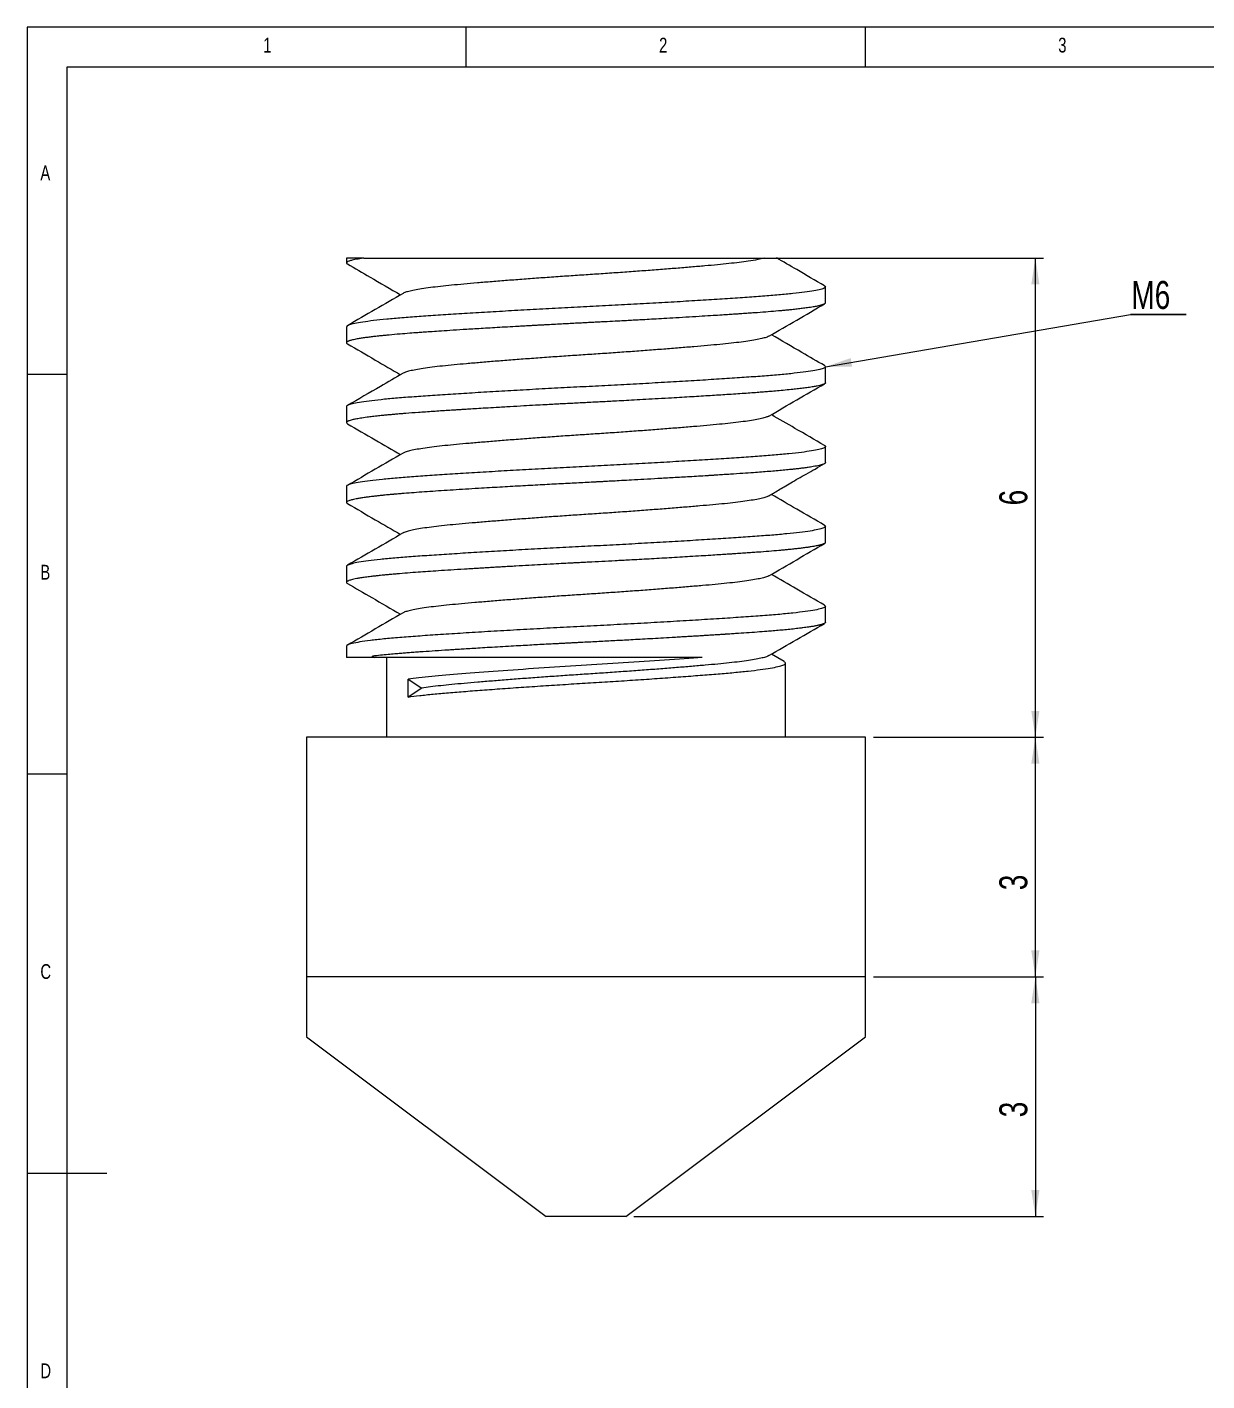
# Model space of a CAD drawing. Header units: millimetres. Extents: x 5 to 415, y 5 to 292.
# Drawn here: x 5 to 152.8, y 122.5 to 292 of the extents above; entities that cross this region are included whole.
import ezdxf

# ---------------------------------------------------------------- set-up
doc = ezdxf.new("R2010")
doc.units = ezdxf.units.MM
doc.styles.add('SLDTEXTSTYLE0', font='TXT', dxfattribs={"width": 0.75})
doc.dimstyles.new('SLDDIMSTYLE0', dxfattribs={"dimtxt": 3.5, "dimasz": 3.302, "dimexe": 0, "dimexo": 0.0625, "dimgap": 0.875, "dimtad": 1, "dimlfac": 0.1, "dimrnd": 1e-09, "dimzin": 12, "dimdsep": 46, "dimtxsty": 'SLDTEXTSTYLE0', "dimsah": 1, "dimcen": 0.09, "dimadec": 0, "dimazin": 3, "dimtfac": 1, "dimtofl": 0, "dimtmove": 0, "dimatfit": 3, "dimfxl": 1, "dimfrac": 2, "dimtolj": 1, "dimtzin": 12, "dimarcsym": 0})
doc.dimstyles.new('SLDDIMSTYLE1', dxfattribs={"dimtxt": 0, "dimasz": 3.302, "dimexe": 0, "dimexo": 0.0625, "dimgap": 0, "dimtad": 0, "dimtih": 1, "dimtoh": 1, "dimdec": 0, "dimrnd": 1e-09, "dimzin": 0, "dimdsep": 46, "dimtxsty": 'Standard', "dimsah": 1, "dimcen": 0.09, "dimadec": 0, "dimazin": 0, "dimtfac": 3.302, "dimtdec": 0, "dimtofl": 0, "dimtmove": 0, "dimatfit": 3, "dimfxl": 1, "dimfrac": 2, "dimtolj": 1, "dimtzin": 0, "dimarcsym": 0})

# ---------------------------------------------------------------- blocks, each defined once
blk = doc.blocks.new('_D')
at = {"color": 7, "linetype": 'Continuous', "lineweight": 0}
for p, q in [((111.01, 203.08), (132.3, 203.08)), ((131.3, 173.08), (131.3, 203.08)), ((111.01, 173.08), (132.3, 173.08))]:
    blk.add_line(p, q, dxfattribs=at)
for points in [[(131.3, 203.08), (130.79, 199.78), (131.81, 199.78)], [(131.3, 173.08), (131.81, 176.38), (130.79, 176.38)]]:
    blk.add_solid(points, dxfattribs=at)
at = {"color": 7, "linetype": 'Continuous', "lineweight": 0, "insert": (126.79, 183.92, 1), "char_height": 3.5, "attachment_point": 1, "rotation": 90, "style": 'SLDTEXTSTYLE0'}
blk.add_mtext('3', dxfattribs=at)
blk = doc.blocks.new('_D_1')
at = {"color": 7, "linetype": 'Continuous', "lineweight": 0}
for p, q in [((111.01, 173.08), (132.3, 173.08)), ((131.3, 173.08), (131.3, 143.08)), ((81.01, 143.08), (132.3, 143.08))]:
    blk.add_line(p, q, dxfattribs=at)
for points in [[(131.3, 173.08), (130.79, 169.78), (131.81, 169.78)], [(131.3, 143.08), (131.81, 146.38), (130.79, 146.38)]]:
    blk.add_solid(points, dxfattribs=at)
at = {"color": 7, "linetype": 'Continuous', "lineweight": 0, "insert": (126.79, 155.49, 1), "char_height": 3.5, "attachment_point": 1, "rotation": 90, "style": 'SLDTEXTSTYLE0'}
blk.add_mtext('3', dxfattribs=at)
blk = doc.blocks.new('_D_2')
at = {"color": 7, "linetype": 'Continuous', "lineweight": 0}
for p, q in [((98.37, 263.08), (132.3, 263.08)), ((131.3, 203.08), (131.3, 263.08)), ((111.01, 203.08), (132.3, 203.08))]:
    blk.add_line(p, q, dxfattribs=at)
for points in [[(131.3, 263.08), (130.79, 259.78), (131.81, 259.78)], [(131.3, 203.08), (131.81, 206.38), (130.79, 206.38)]]:
    blk.add_solid(points, dxfattribs=at)
at = {"color": 7, "linetype": 'Continuous', "lineweight": 0, "insert": (126.79, 232.11, 1), "char_height": 3.5, "attachment_point": 1, "rotation": 90, "style": 'SLDTEXTSTYLE0'}
blk.add_mtext('6', dxfattribs=at)
blk = doc.blocks.new('SW_NOTE_0')
at = {"color": 0, "linetype": 'Continuous', "lineweight": 0}
for p, q in [((0, 0), (6.95, 0)), ((6.95, 0), (0, 0)), ((0, 0), (6.95, 0)), ((6.95, 0), (0, 0)), ((0, 0), (6.95, 0)), ((6.95, 0), (0, 0))]:
    blk.add_line(p, q, dxfattribs=at)
at = {"color": 0, "linetype": 'Continuous', "lineweight": 0, "insert": (0.09, 4.19), "char_height": 3.5, "attachment_point": 1, "style": 'SLDTEXTSTYLE0'}
blk.add_mtext('M6', dxfattribs=at)

msp = doc.modelspace()

# ---------------------------------------------------------------- linework, layer by layer
at = {"color": 7, "linetype": 'Continuous', "lineweight": 0}
for p, q in [((415, 292), (5, 292)), ((5, 292), (5, 5)), ((60, 287), (60, 292)), ((110, 292), (110, 287)), ((410, 287), (10, 287)), ((10, 287), (10, 10)), ((10, 248.5), (5, 248.5)), ((5, 198.5), (10, 198.5)), ((5, 148.5), (15, 148.5))]:
    msp.add_line(p, q, dxfattribs=at)
at = {"color": 7, "linetype": 'Continuous', "lineweight": 15}
for p, q in [((45.0095, 263.08191), (45.0095, 262.47047)), ((47.18715, 263.08191), (45.0095, 263.08191)), ((105.0095, 257.47055), (105.0095, 259.47199)), ((45.0095, 254.47214), (45.0095, 252.47118)), ((105.0095, 247.473), (105.0095, 249.47234)), ((45.0095, 244.47194), (45.0095, 242.47175)), ((105.0095, 237.47354), (105.0095, 239.47244)), ((45.0095, 234.47187), (45.0095, 232.47051)), ((105.0095, 227.47109), (105.0095, 229.47232)), ((45.0095, 224.47205), (45.0095, 222.47071)), ((105.0095, 217.47184), (105.0095, 219.47195)), ((45.0095, 214.47228), (45.0095, 213.08191)), ((48.27912, 213.08191), (45.0095, 213.08191)), ((48.2791, 213.22527), (48.50034, 213.08191)), ((48.50034, 213.08191), (48.2791, 213.08191)), ((48.27915, 213.08191), (48.27915, 213.22528)), ((50.0095, 213.08191), (50.0095, 203.08191)), ((99.83027, 212.5451), (98.23416, 213.47217)), ((100.0095, 203.08191), (100.0095, 212.35898)), ((52.73416, 210.33852), (54.45222, 209.22527)), ((52.73418, 208.11203), (52.73416, 210.33852)), ((54.45222, 209.22528), (52.73418, 208.11203)), ((40.0095, 203.08191), (40.0095, 173.08191)), ((110.0095, 203.08191), (40.0095, 203.08191)), ((110.0095, 173.08191), (110.0095, 203.08191)), ((110.0095, 173.08191), (40.0095, 173.08191)), ((40.0095, 165.58191), (70.0095, 143.08191)), ((80.0095, 143.08191), (110.0095, 165.58191)), ((80.0095, 143.08191), (70.0095, 143.08191))]:
    msp.add_line(p, q, dxfattribs=at)
for points, knots in [([(47.18715, 263.08191), (47.00106, 263.05381), (46.64409, 262.99992), (46.21639, 262.92285), (45.87887, 262.8529), (45.62201, 262.79011), (45.43041, 262.73444), (45.22922, 262.66417), (45.05876, 262.5776), (45.00536, 262.50001), (45.01104, 262.44991), (45.02055, 262.42669), (45.03701, 262.40354), (45.06014, 262.38046), (45.09094, 262.35746), (45.11462, 262.3418), (45.12997, 262.33383), (45.13063, 262.33349)], [0, 0, 0, 0, 0.109153877, 0.209384106, 0.300690246, 0.383071898, 0.456528701, 0.52106034, 0.663719453, 0.806373499, 0.838402949, 0.870432148, 0.902461096, 0.934489794, 0.966518244, 0.998546445, 1, 1, 1, 1]), ([(47.18715, 263.08191), (48.47947, 263.08191), (50.09207, 263.08191), (53.95546, 263.08191), (56.12811, 263.08191), (59.75375, 263.08191), (61.03283, 263.08191), (63.63079, 263.08191), (64.95839, 263.08191), (67.67039, 263.08191), (69.06617, 263.08191), (71.86007, 263.08191), (73.24974, 263.08191), (77.39753, 263.08191), (80.1702, 263.08191), (85.25926, 263.08191), (87.65663, 263.08191), (90.73942, 263.08191), (91.68923, 263.08191), (93.42391, 263.08191), (94.19378, 263.08191), (96.14498, 263.08191), (97.0135, 263.08191), (97.37281, 263.08191)], [0, 0, 0, 0, 0.125, 0.125, 0.25, 0.25, 0.3125, 0.3125, 0.375, 0.375, 0.4375, 0.4375, 0.5, 0.5, 0.625, 0.625, 0.75, 0.75, 0.8125, 0.8125, 0.875, 0.875, 1, 1, 1, 1]), ([(97.37281, 263.08191), (97.11063, 263.01598), (96.5859, 262.88402), (95.47505, 262.69886), (94.24305, 262.53065), (92.94603, 262.3803), (91.50334, 262.23637), (89.91743, 262.09423), (88.1884, 261.94482), (86.32255, 261.79124), (84.34235, 261.63488), (82.27401, 261.47803), (80.14627, 261.32281), (77.98908, 261.17131), (75.82718, 261.02512), (73.66453, 260.88432), (71.50308, 260.73645), (69.35029, 260.58395), (67.23429, 260.42811), (65.18485, 260.2712), (63.23024, 260.11529), (61.39583, 259.96267), (59.70194, 259.81459), (58.15077, 259.67371), (56.74312, 259.52776), (55.48454, 259.3764), (54.39411, 259.22128), (53.48719, 259.06441), (52.78712, 258.90814), (52.31934, 258.77016), (52.17512, 258.68637), (52.11703, 258.65263)], [0, 0, 0, 0, 0.04385208, 0.087764709, 0.122202602, 0.15631876, 0.189966208, 0.223506906, 0.257538549, 0.291922913, 0.32650575, 0.361127318, 0.395626791, 0.429846747, 0.463637415, 0.49709904, 0.531007523, 0.565309727, 0.59985365, 0.634480633, 0.669029702, 0.703342054, 0.737265411, 0.770731917, 0.804506473, 0.838714945, 0.873207873, 0.907828016, 0.942414589, 0.976807744, 1, 1, 1, 1]), ([(97.37281, 263.08191), (97.58488, 263.08191), (98.01051, 263.08191), (98.46155, 263.08191), (98.75997, 263.08191), (98.90104, 263.08191), (98.89038, 263.08191), (98.88682, 263.08191)], [0, 0, 0, 0, 0.2195926308, 0.4407329072, 0.6634628487, 0.8877157527, 1, 1, 1, 1]), ([(104.88909, 259.60971), (103.72726, 260.28329), (101.72764, 261.44257), (99.72904, 262.60376), (98.89167, 263.09026)], [0, 0, 0, 0, 0.581027094, 1, 1, 1, 1]), ([(45.13048, 262.33426), (46.0739, 261.78731), (48.29257, 260.50101), (50.51017, 259.21266), (51.7848, 258.47214)], [0, 0, 0, 0, 0.425216519, 1, 1, 1, 1]), ([(104.86099, 259.61033), (104.92652, 259.56773), (105.07531, 259.47102), (104.91373, 259.32232), (104.44096, 259.1528), (103.61453, 258.97882), (102.45471, 258.80235), (100.97667, 258.62671), (99.211, 258.4549), (97.19146, 258.28918), (94.93323, 258.13074), (92.44192, 257.96374), (89.72445, 257.79124), (86.81894, 257.61526), (83.77419, 257.43896), (80.64391, 257.26557), (77.48266, 257.09708), (74.31451, 256.93778), (71.14825, 256.77405), (67.99434, 256.6032), (64.8948, 256.42813), (61.90476, 256.25159), (59.07616, 256.0768), (56.45475, 255.90635), (54.06552, 255.7435), (51.91097, 255.58357), (50.00002, 255.41456), (48.35607, 255.24083), (47.0155, 255.06443), (45.99716, 254.88863), (45.33767, 254.7165), (45.01779, 254.57794), (45.04242, 254.49823), (45.05048, 254.47214)], [0, 0, 0, 0, 0.025558628, 0.058024527, 0.091003011, 0.124318081, 0.157779123, 0.191190434, 0.224358054, 0.257096442, 0.289455905, 0.322270495, 0.355487086, 0.388918461, 0.422369957, 0.455646206, 0.488557938, 0.520960464, 0.553589088, 0.586683399, 0.620060356, 0.653527196, 0.686888012, 0.719950604, 0.752533005, 0.784966884, 0.817915648, 0.851213678, 0.884670952, 0.918091899, 0.95128222, 0.9840556, 1, 1, 1, 1]), ([(52.09535, 258.65251), (50.93537, 257.97853), (48.61424, 256.62988), (46.29189, 255.28342), (45.13013, 254.60984)], [0, 0, 0, 0, 0.499744749, 1, 1, 1, 1]), ([(104.97499, 257.47055), (104.98662, 257.45823), (105.02775, 257.41463), (104.93288, 257.35621), (104.83386, 257.30229), (104.7693, 257.27541), (104.73434, 257.26198), (104.7161, 257.25527), (104.7068, 257.25191), (104.7021, 257.25024), (104.69974, 257.2494), (104.69856, 257.24898), (104.69797, 257.24877), (104.69767, 257.24866), (104.69752, 257.24861), (104.69745, 257.24859), (104.69741, 257.24857), (104.6849, 257.24415), (104.65479, 257.23362), (104.59957, 257.21526), (104.52468, 257.19201), (104.42631, 257.16388), (104.29992, 257.13085), (104.14383, 257.09379), (103.95425, 257.05287), (103.72735, 257.00829), (103.45393, 256.95936), (103.12745, 256.90607), (102.68734, 256.84041), (102.13585, 256.76643), (101.48594, 256.68831), (100.84589, 256.61792), (100.23262, 256.55529), (99.66075, 256.5004), (98.89455, 256.43072), (97.86944, 256.34443), (96.83979, 256.26545), (96.11491, 256.21275), (95.73449, 256.18568), (95.34759, 256.15872), (94.95433, 256.13186), (94.55483, 256.10507), (94.12111, 256.07673), (93.59091, 256.04177), (92.89666, 255.99564), (91.99405, 255.9365), (90.86914, 255.86419), (89.50681, 255.77876), (87.9543, 255.68394), (86.35029, 255.58868), (84.85187, 255.50185), (83.55821, 255.42824), (82.48198, 255.36785), (81.63184, 255.32069), (80.85257, 255.27787), (79.99522, 255.23176), (78.90759, 255.17429), (77.91596, 255.12258), (77.08461, 255.07953), (76.4761, 255.04812), (75.83363, 255.01506), (75.15741, 254.98035), (74.44773, 254.94397), (73.3665, 254.8887), (71.85946, 254.81064), (70.42387, 254.73426), (69.40002, 254.67894), (68.84103, 254.64851), (68.27071, 254.61723), (67.68945, 254.58511), (67.09765, 254.55214), (65.81055, 254.47975), (63.94557, 254.37305), (61.65368, 254.23769), (59.68555, 254.11713), (58.0236, 254.01143), (56.64647, 253.92054), (55.53163, 253.84455), (54.65732, 253.7832), (53.80914, 253.72336), (52.83649, 253.65194), (51.62659, 253.55489), (50.58623, 253.46322), (49.75239, 253.38317), (49.14316, 253.32096), (48.53772, 253.2546), (47.94505, 253.18409), (47.37494, 253.10942), (46.83791, 253.03062), (46.26704, 252.93438), (45.74805, 252.82659), (45.44498, 252.7405), (45.30397, 252.68959), (45.25292, 252.66945), (45.20765, 252.64982), (45.16788, 252.6307), (45.13329, 252.61208), (45.1036, 252.59397), (45.07854, 252.57636), (45.02448, 252.53193), (44.99474, 252.4654), (45.03597, 252.39006), (45.11085, 252.34751), (45.13626, 252.33308)], [0, 0, 0, 0, 0.0073562537, 0.026014625, 0.0353447585, 0.0400099302, 0.0423425258, 0.043508824, 0.0440919729, 0.0443835473, 0.0445293344, 0.044602228, 0.0446386748, 0.0446568982, 0.0446660099, 0.0446705657, 0.0446728437, 0.0446739826, 0.0473618373, 0.0509629759, 0.0554781667, 0.0609074009, 0.0672506671, 0.074507952, 0.0821877118, 0.0906799957, 0.099984789, 0.1101020759, 0.1210318391, 0.1373284964, 0.1521978291, 0.165639759, 0.1776542153, 0.1882411352, 0.197400464, 0.2183002189, 0.239199159, 0.2446735242, 0.2501478345, 0.2556220902, 0.2610962914, 0.2665704383, 0.2720445312, 0.2786561144, 0.2876936027, 0.2991568662, 0.3130457334, 0.3293599939, 0.3480993993, 0.3670951133, 0.383596705, 0.3976039073, 0.4091164935, 0.4181342773, 0.4246571132, 0.4337761737, 0.4451248678, 0.4587030519, 0.4646477797, 0.4709366532, 0.4775696703, 0.4845468292, 0.4918681277, 0.4995335635, 0.518025665, 0.5386103917, 0.5443485182, 0.5502302527, 0.5562555952, 0.5624245457, 0.5687371038, 0.5751932696, 0.6038479771, 0.6297430546, 0.6528779887, 0.6732523213, 0.6908656497, 0.7057176265, 0.7178079609, 0.72713642, 0.742050224, 0.7611176157, 0.7843377528, 0.7955629479, 0.8075512056, 0.820302508, 0.8338168361, 0.8480941697, 0.8631344874, 0.8789377664, 0.903032391, 0.9248879753, 0.9289186164, 0.9328628089, 0.9367205529, 0.9404918482, 0.9441766951, 0.9477750936, 0.9512870437, 0.9547125455, 0.9744918745, 0.9913457252, 1, 1, 1, 1]), ([(97.92172, 253.29067), (99.08184, 253.96474), (101.40327, 255.31359), (103.72588, 256.66019), (104.88779, 257.33384)], [0, 0, 0, 0, 0.499738947, 1, 1, 1, 1]), ([(97.90131, 253.2906), (97.83888, 253.25527), (97.68794, 253.16984), (97.2087, 253.03017), (96.50041, 252.87384), (95.58615, 252.717), (94.48885, 252.56199), (93.22424, 252.41079), (91.81098, 252.26514), (90.25431, 252.12413), (88.55486, 251.97582), (86.71539, 251.82305), (84.75662, 251.66706), (82.70408, 251.51015), (80.5861, 251.35439), (78.43249, 251.20206), (76.27096, 251.05443), (74.1083, 250.9137), (71.94647, 250.76722), (69.78986, 250.61557), (67.66386, 250.46024), (65.5984, 250.30337), (63.62215, 250.14707), (61.76119, 249.99365), (60.03772, 249.84442), (58.45736, 249.70255), (57.02001, 249.55828), (55.72972, 249.40778), (54.60314, 249.25332), (53.65746, 249.09662), (52.91369, 248.94005), (52.37729, 248.79123), (52.19232, 248.69681), (52.10599, 248.65274)], [0, 0, 0, 0, 0.023168911, 0.056024268, 0.089058532, 0.122118936, 0.155051983, 0.18770772, 0.219943772, 0.251911325, 0.284325017, 0.317104765, 0.350104831, 0.383173402, 0.416156751, 0.44890353, 0.481268899, 0.513220595, 0.545508993, 0.578202038, 0.611156347, 0.64422138, 0.677243508, 0.710070303, 0.74255474, 0.774570764, 0.806723774, 0.8393192, 0.872216291, 0.905266087, 0.938315388, 0.971211006, 1, 1, 1, 1]), ([(104.88849, 249.61006), (103.9451, 250.157), (101.72644, 251.44329), (99.50885, 252.73164), (98.2342, 253.47217)], [0, 0, 0, 0, 0.425207164, 1, 1, 1, 1]), ([(45.12907, 252.33508), (46.29116, 251.66133), (48.51022, 250.37477), (50.72833, 249.086), (51.78485, 248.47214)], [0, 0, 0, 0, 0.523681996, 1, 1, 1, 1]), ([(104.87898, 249.61027), (104.94329, 249.55988), (105.07631, 249.45566), (104.86483, 249.2971), (104.33798, 249.12681), (103.46066, 248.95224), (102.25124, 248.7757), (100.72764, 248.60047), (98.92166, 248.42936), (96.86542, 248.26508), (94.57178, 248.1061), (92.04536, 247.93798), (89.29664, 247.76482), (86.36682, 247.58859), (83.30563, 247.41251), (80.16726, 247.23977), (77.00435, 247.07235), (73.83593, 246.91378), (70.67072, 246.74856), (67.52144, 246.57699), (64.43494, 246.40149), (61.46608, 246.22499), (58.66601, 246.05077), (56.07935, 245.88108), (53.72525, 245.71993), (51.60668, 245.55845), (49.73375, 245.38862), (48.13332, 245.21428), (46.84111, 245.03777), (45.87251, 244.86234), (45.26907, 244.6909), (44.99643, 244.5618), (45.03631, 244.49005), (45.04638, 244.47194)], [0, 0, 0, 0, 0.030473863, 0.063023768, 0.096063279, 0.129411165, 0.162875625, 0.196260789, 0.22937356, 0.262030223, 0.294414973, 0.327300171, 0.36055981, 0.394005146, 0.427440978, 0.460672438, 0.493511752, 0.525876161, 0.558584671, 0.591732068, 0.62513346, 0.658595181, 0.691921459, 0.724921242, 0.757414777, 0.789924966, 0.822936618, 0.856269441, 0.889732161, 0.923128965, 0.956266353, 0.988959769, 1, 1, 1, 1]), ([(52.09614, 248.65297), (51.15309, 248.10498), (48.8321, 246.7563), (46.50979, 245.40979), (45.13107, 244.61038)], [0, 0, 0, 0, 0.4063146208, 1, 1, 1, 1]), ([(105.00616, 247.473), (105.00726, 247.47075), (105.02258, 247.43939), (104.97271, 247.38999), (104.8749, 247.3225), (104.74193, 247.26262), (104.5547, 247.19831), (104.30281, 247.12954), (103.95602, 247.05135), (103.48327, 246.96242), (102.87719, 246.86733), (102.1912, 246.77466), (101.47994, 246.68938), (100.66447, 246.60061), (99.76247, 246.51141), (98.80524, 246.42495), (97.97494, 246.35513), (97.28285, 246.30003), (96.5799, 246.24747), (95.78121, 246.1894), (94.81302, 246.12124), (93.76603, 246.04981), (92.37047, 245.95739), (90.55771, 245.84179), (88.25375, 245.70089), (86.06168, 245.57142), (84.11556, 245.45931), (82.54608, 245.37111), (81.0997, 245.29139), (79.7839, 245.2201), (78.65087, 245.15981), (77.65361, 245.10742), (76.75226, 245.06042), (75.84933, 245.01369), (74.94564, 244.96722), (74.042, 244.92101), (73.13925, 244.87507), (72.32752, 244.83385), (71.57364, 244.79587), (70.79291, 244.7547), (69.81371, 244.70213), (68.5895, 244.63527), (67.12852, 244.55418), (65.47855, 244.46079), (63.87919, 244.36813), (62.47101, 244.2848), (61.34633, 244.21689), (60.41618, 244.15967), (59.67194, 244.11315), (59.07278, 244.0752), (58.45036, 244.03552), (57.36926, 243.96605), (55.81958, 243.86399), (54.03943, 243.741), (52.73853, 243.64527), (51.86128, 243.57496), (51.30144, 243.52812), (50.7421, 243.47905), (50.18638, 243.42777), (49.61267, 243.37184), (48.95313, 243.30322), (48.25911, 243.22482), (47.47994, 243.12712), (46.76438, 243.02347), (46.15983, 242.91689), (45.73889, 242.8249), (45.45822, 242.74749), (45.28518, 242.68637), (45.18286, 242.64043), (45.12665, 242.60917), (45.09842, 242.59047), (45.08645, 242.58181), (45.08287, 242.57915), (45.08054, 242.57742), (44.99819, 242.51532), (44.98928, 242.43619), (45.08855, 242.35777), (45.12463, 242.3382), (45.12907, 242.33579)], [0, 0, 0, 0, 0.001351526, 0.018872346, 0.029903878, 0.041689555, 0.054229362, 0.067523283, 0.081571302, 0.099235851, 0.11833309, 0.136048193, 0.152381075, 0.167331653, 0.187163666, 0.203885864, 0.217497826, 0.227999213, 0.236389341, 0.249415044, 0.262979307, 0.277082121, 0.291723478, 0.317317825, 0.34440719, 0.372991423, 0.39127065, 0.40820361, 0.423518366, 0.437214814, 0.449599199, 0.458923994, 0.46824865, 0.477573168, 0.486897549, 0.496221793, 0.505545902, 0.514869876, 0.521420583, 0.529004517, 0.539229891, 0.552096527, 0.567604192, 0.585752607, 0.605411483, 0.620343249, 0.633255212, 0.644147234, 0.6530192, 0.659871015, 0.665902477, 0.675915784, 0.700322713, 0.726195428, 0.750007446, 0.758888386, 0.76813104, 0.777735408, 0.787701488, 0.798029278, 0.81012835, 0.827143675, 0.843071471, 0.866290456, 0.886726108, 0.904378015, 0.919245823, 0.931329229, 0.939643421, 0.945810411, 0.949461144, 0.950540666, 0.950913666, 0.951043149, 0.951576572, 0.988200245, 0.998547328, 1, 1, 1, 1]), ([(97.92401, 243.29201), (99.08429, 243.96616), (101.40608, 245.31518), (103.72887, 246.66191), (104.89089, 247.33564)], [0, 0, 0, 0, 0.499733278, 1, 1, 1, 1]), ([(97.899, 243.29177), (97.86, 243.26636), (97.7446, 243.19117), (97.32787, 243.06198), (96.66396, 242.90604), (95.78882, 242.74909), (94.72831, 242.59352), (93.49616, 242.44147), (92.11278, 242.29431), (90.58535, 242.15365), (88.91538, 242.00666), (87.1032, 241.85472), (85.16694, 241.6992), (83.13139, 241.54231), (81.02443, 241.38613), (78.87567, 241.23298), (76.7146, 241.08412), (74.55202, 240.94269), (72.38988, 240.79781), (70.23072, 240.64701), (68.09598, 240.4923), (66.0157, 240.33557), (64.01892, 240.17898), (62.13236, 240.02478), (60.37924, 239.87461), (58.76972, 239.73102), (57.30283, 239.58858), (55.98189, 239.43898), (54.81948, 239.28526), (53.83745, 239.12886), (53.04355, 238.97194), (52.47598, 238.81719), (52.16826, 238.71064), (52.10891, 238.65749), (52.10439, 238.65344)], [0, 0, 0, 0, 0.01674212, 0.04953834, 0.082544299, 0.115607928, 0.148575545, 0.181296148, 0.21362552, 0.245569806, 0.277887353, 0.310599701, 0.343562857, 0.376625943, 0.409635291, 0.442438738, 0.474889808, 0.506877908, 0.539062641, 0.571680156, 0.604589022, 0.637639863, 0.670679356, 0.703554496, 0.736116838, 0.76822643, 0.800270876, 0.832782792, 0.865625995, 0.898652917, 0.931710906, 0.964646437, 0.997309398, 1, 1, 1, 1]), ([(104.888, 239.61035), (103.65474, 240.32538), (101.43622, 241.61165), (99.21889, 242.89999), (98.23417, 243.47215)], [0, 0, 0, 0, 0.555895396, 1, 1, 1, 1]), ([(45.1281, 242.33565), (46.28988, 241.66207), (48.50932, 240.37527), (50.72769, 239.08637), (51.78483, 238.47216)], [0, 0, 0, 0, 0.5234591366, 1, 1, 1, 1]), ([(104.87382, 239.61064), (104.8872, 239.6055), (105.04406, 239.5452), (105.03376, 239.43594), (104.817, 239.27153), (104.22475, 239.10076), (103.29979, 238.92561), (102.04043, 238.74908), (100.4722, 238.57434), (98.62676, 238.40396), (96.53413, 238.24126), (94.2052, 238.08121), (91.64367, 237.91212), (88.86468, 237.73833), (85.91169, 237.56191), (82.8353, 237.38614), (79.69012, 237.21408), (76.52579, 237.04788), (73.35729, 236.8895), (70.19334, 236.72295), (67.04997, 236.55069), (63.97777, 236.37482), (61.03125, 236.19845), (58.26075, 236.02484), (55.70919, 235.85601), (53.39028, 235.69631), (51.30791, 235.53315), (49.47373, 235.36256), (47.91756, 235.18768), (46.67434, 235.01113), (45.75543, 234.83617), (45.20922, 234.6654), (44.97694, 234.54586), (45.02687, 234.482), (45.0348, 234.47187)], [0, 0, 0, 0, 0.0030198781, 0.0354141081, 0.0680468654, 0.1011427436, 0.1345185408, 0.1679814238, 0.2013355132, 0.2343887316, 0.2669593234, 0.2993957217, 0.3323469891, 0.3656448437, 0.3990991588, 0.4325143558, 0.4656962261, 0.4984586353, 0.530811312, 0.563595303, 0.5967910431, 0.6302119225, 0.663663534, 0.6969503938, 0.7298827554, 0.762301205, 0.7948959639, 0.8279658663, 0.8613285916, 0.8947917619, 0.9281594876, 0.9612392169, 0.993848296, 1, 1, 1, 1]), ([(105.00535, 237.47354), (105.00516, 237.46054), (105.0047, 237.42872), (104.9442, 237.36231), (104.7721, 237.2668), (104.37128, 237.14027), (103.83917, 237.02623), (103.25543, 236.92555), (102.74933, 236.84894), (102.18968, 236.77391), (101.74554, 236.71955), (101.42946, 236.68288), (101.23311, 236.66071), (101.05373, 236.64094), (100.89275, 236.62356), (100.75142, 236.60858), (100.63078, 236.59599), (100.29885, 236.56186), (99.72661, 236.50599), (98.86391, 236.42844), (97.95181, 236.35248), (96.99386, 236.27798), (95.90056, 236.19867), (94.61276, 236.10947), (93.50104, 236.03469), (92.71245, 235.98284), (92.32202, 235.95737), (91.91985, 235.93134), (91.5058, 235.90475), (91.07975, 235.8776), (90.64155, 235.8499), (89.63342, 235.7866), (88.08124, 235.69184), (86.00702, 235.57013), (84.08531, 235.46058), (82.34029, 235.36321), (80.81666, 235.27953), (79.51794, 235.20902), (78.44244, 235.15112), (77.68934, 235.11089), (77.20712, 235.08529), (76.94192, 235.07127), (76.70667, 235.05888), (76.5014, 235.04813), (76.32618, 235.03901), (75.53619, 234.99845), (74.06623, 234.92306), (71.86, 234.80767), (69.93767, 234.70529), (68.33978, 234.61859), (67.09506, 234.55008), (65.82713, 234.47916), (64.53992, 234.40581), (63.2378, 234.33008), (61.26758, 234.21251), (58.72049, 234.05518), (55.772, 233.86201), (53.5511, 233.70374), (52.13916, 233.59455), (51.47035, 233.54031), (51.1455, 233.51329), (50.9855, 233.4998), (50.90611, 233.49306), (50.86656, 233.48969), (50.84683, 233.48801), (50.83697, 233.48717), (50.83205, 233.48674), (50.82958, 233.48653), (50.82835, 233.48643), (50.82774, 233.48638), (50.82743, 233.48635), (50.82728, 233.48634), (50.82719, 233.48633), (50.76217, 233.48077), (50.59983, 233.46635), (50.33233, 233.44175), (50.00428, 233.4105), (49.62935, 233.37346), (49.20356, 233.32952), (48.73591, 233.27868), (48.23706, 233.22095), (47.71941, 233.15633), (47.18157, 233.08264), (46.67573, 233.00468), (46.23898, 232.92732), (45.8985, 232.85725), (45.63868, 232.7945), (45.44511, 232.73903), (45.24063, 232.66891), (45.06534, 232.58242), (45.00729, 232.50481), (45.00994, 232.4547), (45.01805, 232.43148), (45.03309, 232.40834), (45.05488, 232.38526), (45.08407, 232.36226), (45.10999, 232.34483), (45.12841, 232.33508), (45.13243, 232.33295)], [0, 0, 0, 0, 0.00776056, 0.019001078, 0.039963823, 0.064495097, 0.092594105, 0.105463672, 0.121899213, 0.136178262, 0.148210111, 0.152881324, 0.15709945, 0.160864487, 0.164176432, 0.167035284, 0.169441041, 0.171393702, 0.186664956, 0.201811779, 0.216834176, 0.231732154, 0.246505717, 0.265274888, 0.285851672, 0.29072032, 0.295680109, 0.300731037, 0.305873106, 0.311106315, 0.316430664, 0.321846154, 0.347469146, 0.370781587, 0.391783153, 0.410473552, 0.426852523, 0.440054087, 0.451241725, 0.460415319, 0.463468239, 0.46621028, 0.468641441, 0.470761722, 0.472571121, 0.47406964, 0.495228131, 0.518017176, 0.542436626, 0.555260446, 0.568492075, 0.58213151, 0.596178744, 0.610633772, 0.625496589, 0.663140751, 0.70078302, 0.738423429, 0.757251639, 0.766666661, 0.771374266, 0.773728075, 0.774904979, 0.77549343, 0.775787656, 0.775934769, 0.776008325, 0.776045103, 0.776063493, 0.776072687, 0.776077284, 0.776079583, 0.776080732, 0.776081882, 0.77947913, 0.784633425, 0.79044986, 0.79755715, 0.805955265, 0.815644168, 0.826623819, 0.838894169, 0.852455166, 0.868521766, 0.883249317, 0.89663775, 0.908687003, 0.919397021, 0.928767755, 0.949658122, 0.970547725, 0.975237967, 0.979928172, 0.984618339, 0.989308469, 0.99399856, 0.998688615, 1, 1, 1, 1]), ([(52.09705, 238.6535), (50.93707, 237.97951), (48.61594, 236.63084), (46.29354, 235.28436), (45.13175, 234.61078)], [0, 0, 0, 0, 0.499744207, 1, 1, 1, 1]), ([(97.92515, 233.29267), (98.105, 233.39915), (98.44823, 233.60236), (99.08911, 233.99727), (99.82625, 234.44515), (100.67645, 234.94791), (101.62963, 235.49492), (102.67353, 236.08185), (103.80587, 236.71378), (104.50789, 237.11612), (104.88925, 237.33469)], [0, 0, 0, 0, 0.116303888, 0.221957349, 0.321962921, 0.423556514, 0.535080236, 0.664323936, 0.817648028, 1, 1, 1, 1]), ([(45.13174, 232.33354), (46.29354, 231.65996), (48.51183, 230.37386), (50.72892, 229.08567), (51.78483, 228.47215)], [0, 0, 0, 0, 0.523741447, 1, 1, 1, 1]), ([(97.89831, 233.2888), (97.87952, 233.27462), (97.79523, 233.21098), (97.43719, 233.09364), (96.81936, 232.93821), (95.98347, 232.78123), (94.96059, 232.62521), (93.76179, 232.47233), (92.40852, 232.32387), (90.91039, 232.18277), (89.26978, 232.03732), (87.48578, 231.88622), (85.57306, 231.73129), (83.55569, 231.5745), (81.46101, 231.418), (79.31836, 231.26406), (77.15786, 231.1142), (74.99545, 230.97126), (72.83306, 230.82819), (70.6726, 230.67828), (68.53039, 230.52429), (66.43653, 230.36777), (64.42035, 230.21099), (62.50916, 230.0561), (60.72697, 229.90505), (59.08821, 229.75971), (57.59194, 229.61855), (56.24059, 229.47002), (55.04394, 229.31709), (54.02346, 229.16104), (53.19012, 229.00406), (52.57504, 228.84867), (52.21944, 228.73155), (52.13645, 228.66812), (52.11814, 228.65412)], [0, 0, 0, 0, 0.009396308, 0.042156007, 0.075156237, 0.108245668, 0.141270483, 0.17407867, 0.206524193, 0.238517714, 0.27076183, 0.303429414, 0.336378243, 0.369458415, 0.402516371, 0.435399176, 0.467958746, 0.500055783, 0.532159589, 0.564724231, 0.597610246, 0.630669467, 0.66374892, 0.696695068, 0.729358082, 0.761595864, 0.793592436, 0.826043519, 0.858855441, 0.891882062, 0.924971322, 0.957969406, 0.990725046, 1, 1, 1, 1]), ([(104.88782, 229.61045), (103.72592, 230.28408), (101.50605, 231.5711), (99.2873, 232.86025), (98.22987, 233.47466)], [0, 0, 0, 0, 0.523407352, 1, 1, 1, 1]), ([(104.85661, 229.61111), (104.88921, 229.59754), (105.05392, 229.52901), (105.02325, 229.41181), (104.74938, 229.24606), (104.10696, 229.07454), (103.13046, 228.89897), (101.82278, 228.72249), (100.21036, 228.54832), (98.32648, 228.3787), (96.1977, 228.21771), (93.83362, 228.05607), (91.23701, 227.88616), (88.42874, 227.71177), (85.45374, 227.53525), (82.36341, 227.35986), (79.21269, 227.1885), (76.04715, 227.02368), (72.87879, 226.86496), (69.71632, 226.69723), (66.58013, 226.5243), (63.52348, 226.34815), (60.60045, 226.17198), (57.86051, 225.999), (55.34405, 225.83118), (53.06046, 225.67241), (51.01458, 225.50771), (49.22009, 225.3364), (47.70887, 225.16104), (46.51527, 224.98451), (45.6458, 224.81012), (45.15852, 224.63998), (44.95895, 224.53014), (45.01368, 224.47417), (45.01576, 224.47205)], [0, 0, 0, 0, 0.0079850385, 0.0403439303, 0.0730564378, 0.1062052414, 0.139605297, 0.1730628844, 0.2063822689, 0.2393725375, 0.2718545636, 0.3043696225, 0.3373836249, 0.3707161007, 0.4041756827, 0.4375665661, 0.470695351, 0.5033776762, 0.5357462413, 0.5686025028, 0.6018430684, 0.6352797482, 0.6687175408, 0.7019614058, 0.7348230397, 0.7671939864, 0.7998702411, 0.8329949717, 0.8663839552, 0.8998438578, 0.9331788635, 0.9661975175, 0.9987191926, 1, 1, 1, 1]), ([(104.99246, 227.47109), (104.99682, 227.45295), (105.00306, 227.42701), (104.97215, 227.39335), (104.94636, 227.37001), (104.91302, 227.34668), (104.873, 227.32336), (104.82608, 227.30006), (104.77233, 227.27673), (104.70623, 227.25144), (104.61234, 227.21881), (104.46636, 227.17401), (104.27938, 227.12514), (104.06126, 227.07531), (103.82938, 227.02764), (103.54369, 226.97474), (103.19571, 226.91663), (102.76284, 226.85124), (102.25678, 226.78231), (101.70049, 226.7136), (101.14825, 226.65073), (100.61156, 226.59369), (100.10061, 226.5425), (99.62431, 226.49713), (98.92115, 226.43311), (97.92959, 226.34926), (96.90334, 226.27025), (96.18064, 226.21755), (95.80133, 226.19048), (95.41551, 226.16351), (95.02331, 226.13666), (94.62485, 226.10986), (94.21721, 226.08316), (93.75652, 226.05279), (93.19568, 226.01546), (92.48674, 225.9687), (91.62137, 225.91241), (90.59045, 225.84661), (89.3845, 225.77131), (87.6738, 225.66683), (85.50989, 225.53946), (82.96763, 225.3961), (80.69656, 225.27207), (78.71098, 225.166), (77.00722, 225.07637), (75.63394, 225.00505), (74.70254, 224.95707), (74.25055, 224.93388), (74.02802, 224.92248), (73.91762, 224.91683), (73.86263, 224.91402), (73.8352, 224.91261), (73.82149, 224.91191), (73.81464, 224.91156), (73.81122, 224.91139), (73.80951, 224.9113), (73.80865, 224.91126), (73.80822, 224.91123), (73.80798, 224.91122), (73.60684, 224.90094), (73.08683, 224.87365), (72.13129, 224.82291), (70.82663, 224.7529), (69.36021, 224.67338), (67.79109, 224.58723), (66.17636, 224.49729), (64.84345, 224.4216), (63.83539, 224.36341), (63.19124, 224.32587), (62.53307, 224.28712), (61.86191, 224.24714), (61.17888, 224.20594), (60.48519, 224.16354), (59.43428, 224.09827), (58.1002, 224.01352), (56.56978, 223.91333), (55.2171, 223.82176), (53.90735, 223.73086), (52.61021, 223.63557), (51.6375, 223.55665), (51.00888, 223.50231), (50.68836, 223.4738), (50.37413, 223.44502), (50.06642, 223.41597), (49.76546, 223.38664), (49.44458, 223.35434), (49.05949, 223.31397), (48.57593, 223.26057), (47.99698, 223.19189), (47.36617, 223.10937), (46.78522, 223.02271), (46.30061, 222.93903), (45.92608, 222.86368), (45.63261, 222.79355), (45.40934, 222.72865), (45.24611, 222.66898), (45.13265, 222.61448), (45.02071, 222.53709), (44.97248, 222.44385), (45.09253, 222.36578), (45.14552, 222.33132)], [0, 0, 0, 0, 0.0109048863, 0.0155936187, 0.0202823456, 0.0249710669, 0.0296597826, 0.0343484927, 0.0390371973, 0.0437258963, 0.0496954607, 0.0583666021, 0.0697391606, 0.0778596976, 0.0869527796, 0.0970183845, 0.1080564876, 0.1200670618, 0.1342106517, 0.1472771721, 0.1592665838, 0.170178851, 0.1800139411, 0.1887718252, 0.1964524775, 0.2173545769, 0.2382558427, 0.2437308142, 0.2492057297, 0.2546805893, 0.2601553932, 0.2656301417, 0.271104835, 0.2767024944, 0.2840551575, 0.2931627716, 0.3040252671, 0.3166425587, 0.3310145467, 0.3471411167, 0.3761806462, 0.4037000158, 0.4296990653, 0.4482026872, 0.4658507021, 0.4826430801, 0.4907190815, 0.4946769233, 0.4966357928, 0.4976102134, 0.49809617, 0.4983388348, 0.4984600889, 0.4985206964, 0.4985509952, 0.4985661434, 0.4985737172, 0.498577504, 0.4985793974, 0.4985812907, 0.5048081588, 0.5146947401, 0.5282406934, 0.5454455479, 0.5606786221, 0.5779515033, 0.5972640043, 0.6042273411, 0.6114220367, 0.6188480901, 0.6265055002, 0.634394266, 0.6425143863, 0.6508658601, 0.671847458, 0.6913982748, 0.7095182178, 0.7262072055, 0.7467006895, 0.7676178694, 0.7731672012, 0.7787456127, 0.784353104, 0.7899896754, 0.7956553272, 0.8013500597, 0.8086376673, 0.8188108024, 0.8318692449, 0.8478127119, 0.8658209566, 0.8811506361, 0.8955592356, 0.9090467244, 0.9216130744, 0.9332582598, 0.9439822571, 0.9537850457, 0.9796051091, 1, 1, 1, 1]), ([(52.09778, 228.65393), (50.93774, 227.97989), (48.61646, 226.63113), (46.29395, 225.28459), (45.13209, 224.61098)], [0, 0, 0, 0, 0.4997415657, 1, 1, 1, 1]), ([(97.92123, 223.29039), (99.08137, 223.96448), (101.40287, 225.31336), (103.72554, 226.65999), (104.88749, 227.33366)], [0, 0, 0, 0, 0.499737635, 1, 1, 1, 1]), ([(45.12889, 222.33519), (46.14493, 221.74611), (48.36411, 220.4595), (50.58225, 219.17081), (51.78481, 218.47214)], [0, 0, 0, 0, 0.4578492423, 1, 1, 1, 1]), ([(97.91304, 223.29043), (97.90791, 223.28589), (97.8473, 223.23221), (97.53699, 223.12513), (96.96642, 222.97034), (96.17, 222.81341), (95.18552, 222.65703), (94.02092, 222.50335), (92.69803, 222.35382), (91.22928, 222.21148), (89.61791, 222.06777), (87.86293, 221.91755), (85.97477, 221.7633), (83.97674, 221.6067), (81.89556, 221.44998), (79.76031, 221.29531), (77.60102, 221.14456), (75.43886, 220.9998), (73.27629, 220.85829), (71.11525, 220.70937), (68.96684, 220.55617), (66.86063, 220.39996), (64.8262, 220.24307), (62.8914, 220.08759), (61.08098, 219.9357), (59.41287, 219.7888), (57.8873, 219.64814), (56.50581, 219.50089), (55.27575, 219.34879), (54.21762, 219.19319), (53.34491, 219.03623), (52.68404, 218.88032), (52.27255, 218.75243), (52.15993, 218.67851), (52.12313, 218.65435)], [0, 0, 0, 0, 0.003022825, 0.035706185, 0.068660352, 0.101735072, 0.134776729, 0.167632634, 0.200155241, 0.232209509, 0.264341465, 0.29692466, 0.329818938, 0.362875699, 0.395941831, 0.42886396, 0.461492716, 0.493686723, 0.525694461, 0.558166822, 0.590989898, 0.624017042, 0.657095971, 0.690072951, 0.722797093, 0.755124448, 0.787084604, 0.819435689, 0.852176398, 0.885162331, 0.91824235, 0.951262693, 0.984071265, 1, 1, 1, 1]), ([(104.88792, 219.61039), (103.72598, 220.28405), (101.50752, 221.57024), (99.29017, 222.85859), (98.23417, 223.47215)], [0, 0, 0, 0, 0.523758073, 1, 1, 1, 1]), ([(104.84084, 219.6114), (104.89565, 219.58592), (105.07607, 219.50206), (104.98384, 219.36582), (104.57177, 219.18636), (103.74718, 219.00155), (102.54457, 218.81341), (100.97751, 218.62604), (99.08369, 218.44286), (96.90114, 218.26721), (94.44737, 218.09748), (91.7305, 217.91747), (88.76608, 217.73213), (85.60571, 217.54389), (82.31116, 217.35683), (78.94902, 217.17418), (75.56914, 216.99974), (72.18697, 216.82923), (68.81667, 216.64848), (65.49226, 216.46269), (62.28031, 216.27437), (59.24464, 216.08768), (56.44159, 215.90558), (53.90023, 215.73242), (51.62665, 215.56085), (49.63414, 215.37943), (47.95503, 215.19322), (46.62613, 215.00488), (45.68435, 214.81858), (45.10976, 214.63953), (45.04728, 214.52693), (45.01695, 214.47228)], [0, 0, 0, 0, 0.015064346, 0.049593703, 0.084654195, 0.120138541, 0.15581737, 0.19145362, 0.226811923, 0.261667822, 0.296221823, 0.331336478, 0.366851839, 0.402537314, 0.438155577, 0.473471974, 0.508263672, 0.542856575, 0.578023078, 0.613566968, 0.649256531, 0.68485428, 0.720126372, 0.754851683, 0.789497732, 0.824713743, 0.860283666, 0.895974759, 0.931549473, 0.966774878, 1, 1, 1, 1]), ([(52.09809, 218.65411), (50.938, 217.98004), (48.61659, 216.63121), (46.29398, 215.28461), (45.13206, 214.61096)], [0, 0, 0, 0, 0.499739242, 1, 1, 1, 1]), ([(104.99586, 217.47184), (104.99563, 217.44927), (104.99508, 217.39512), (104.85852, 217.30946), (104.65844, 217.23099), (104.47604, 217.17705), (104.37718, 217.15066), (104.32593, 217.13761), (104.29987, 217.13112), (104.28673, 217.12788), (104.28014, 217.12627), (104.27684, 217.12546), (104.27518, 217.12505), (104.27435, 217.12485), (104.27394, 217.12475), (104.27373, 217.1247), (104.27363, 217.12468), (104.27358, 217.12466), (104.27355, 217.12466), (104.25774, 217.1208), (104.21046, 217.10936), (104.11247, 217.08669), (103.95633, 217.05293), (103.77246, 217.01655), (103.57296, 216.98003), (103.37433, 216.94584), (103.14016, 216.90804), (102.86622, 216.86663), (102.54794, 216.8216), (102.18049, 216.77296), (101.65947, 216.70838), (100.9806, 216.63146), (100.14518, 216.54606), (99.3095, 216.46774), (98.48994, 216.39643), (97.1669, 216.28904), (95.60829, 216.1746), (93.99957, 216.06565), (93.16508, 216.01122), (92.74063, 215.98401), (92.52665, 215.9704), (92.41922, 215.9636), (92.3654, 215.9602), (92.33846, 215.9585), (92.32498, 215.95765), (92.31824, 215.95722), (92.31487, 215.95701), (92.31319, 215.9569), (92.31235, 215.95685), (92.31193, 215.95682), (92.31171, 215.95681), (92.27224, 215.95432), (92.18165, 215.94855), (92.02768, 215.93866), (91.83762, 215.92642), (91.61088, 215.91183), (91.23915, 215.88798), (90.68344, 215.85256), (90.03088, 215.81154), (89.38794, 215.77163), (88.78822, 215.73479), (88.12876, 215.69474), (87.40801, 215.65146), (86.62449, 215.60497), (85.60944, 215.54542), (84.40697, 215.47606), (83.06583, 215.40025), (81.81741, 215.33088), (80.66761, 215.26795), (79.62094, 215.21144), (78.28822, 215.14054), (76.62715, 215.05369), (75.1248, 214.97619), (74.14699, 214.92607), (73.69266, 214.90284), (73.23862, 214.87966), (72.785, 214.85654), (72.33188, 214.83348), (71.87938, 214.81044), (71.38708, 214.78559), (70.76885, 214.75337), (69.93993, 214.70892), (68.9778, 214.65655), (67.92321, 214.59836), (66.81599, 214.5365), (65.58057, 214.46646), (64.26928, 214.39078), (62.97444, 214.31464), (61.7815, 214.24321), (60.72693, 214.17887), (59.80539, 214.12163), (59.01132, 214.0715), (58.33926, 214.02846), (57.37664, 213.96618), (56.11764, 213.88314), (54.96156, 213.80385), (54.21281, 213.75101), (53.8332, 213.72388), (53.46024, 213.69687), (53.09403, 213.66999), (52.73469, 213.64318), (52.30349, 213.61073), (51.74448, 213.56643), (51.01448, 213.50441), (50.15727, 213.42608), (49.20149, 213.33132), (48.60183, 213.26238), (48.2791, 213.22527)], [0, 0, 0, 0, 0.01659766, 0.03982237, 0.061994165, 0.072686296, 0.077933745, 0.080532797, 0.081826153, 0.082471288, 0.08279347, 0.082954465, 0.083034938, 0.083075168, 0.083095282, 0.083105338, 0.083110367, 0.083112881, 0.083114138, 0.083115395, 0.085802235, 0.091032067, 0.098804832, 0.109120439, 0.116156922, 0.124023742, 0.132720887, 0.142248348, 0.152606112, 0.163794168, 0.175812501, 0.197148865, 0.216998797, 0.235362222, 0.252239072, 0.267629288, 0.312808466, 0.335408264, 0.346709432, 0.352360173, 0.355185563, 0.35659826, 0.357304609, 0.357657784, 0.357834371, 0.357922664, 0.357966811, 0.357988885, 0.357999921, 0.35800544, 0.358008199, 0.358009578, 0.359814808, 0.362154223, 0.365028831, 0.368438629, 0.372383616, 0.381690637, 0.393062471, 0.400811952, 0.409293041, 0.418505729, 0.428450007, 0.439125867, 0.450533298, 0.469431025, 0.486918581, 0.502995907, 0.517662945, 0.530919647, 0.542765967, 0.56804176, 0.593316805, 0.598991714, 0.604666585, 0.610341419, 0.616016216, 0.621690976, 0.627365699, 0.633040386, 0.640241959, 0.650711115, 0.664447666, 0.676894594, 0.691179382, 0.707301946, 0.725262188, 0.743291215, 0.759716732, 0.774538662, 0.787756939, 0.799371502, 0.809382298, 0.817789284, 0.843104111, 0.868417805, 0.875048571, 0.88167926, 0.888309873, 0.894940411, 0.901570874, 0.908201262, 0.919282219, 0.934002948, 0.952363119, 0.974362308, 1, 1, 1, 1]), ([(97.92752, 213.29407), (99.08743, 213.96799), (101.40843, 215.31652), (103.73056, 216.66289), (104.89221, 217.33642)], [0, 0, 0, 0, 0.4997483331, 1, 1, 1, 1]), ([(89.57967, 213.08191), (88.10758, 213.08191), (86.50244, 213.08191), (83.02517, 213.08191), (81.17891, 213.08191), (77.39042, 213.08191), (75.40629, 213.08191), (71.46458, 213.08191), (69.5005, 213.08191), (65.58621, 213.08191), (63.68701, 213.08191), (60.04914, 213.08191), (58.28332, 213.08191), (55.03183, 213.08191), (53.5404, 213.08191), (50.8006, 213.08191), (49.56661, 213.08191), (48.50034, 213.08191)], [0, 0, 0, 0, 0.125, 0.125, 0.25, 0.25, 0.375, 0.375, 0.5, 0.5, 0.625, 0.625, 0.75, 0.75, 0.875, 0.875, 1, 1, 1, 1]), ([(89.57967, 213.08191), (86.66718, 212.8539), (83.2148, 212.60846), (77.91912, 212.26364), (76.15191, 212.15524), (72.64296, 211.94131), (70.85792, 211.8278), (65.59593, 211.47824), (62.22953, 211.23356), (58.04953, 210.89811), (56.808, 210.79527), (54.55415, 210.5731), (53.55725, 210.4566), (52.73416, 210.33852)], [0, 0, 0, 0, 0.25, 0.25, 0.375, 0.375, 0.5, 0.5, 0.75, 0.75, 0.875, 0.875, 1, 1, 1, 1]), ([(52.73421, 208.11203), (53.1968, 208.17413), (54.11685, 208.29765), (55.8347, 208.47782), (57.76385, 208.64783), (59.92031, 208.82306), (62.29195, 209.00605), (64.85039, 209.19332), (67.54688, 209.38148), (70.32764, 209.56653), (73.13881, 209.74601), (75.95788, 209.91539), (78.77296, 210.09178), (81.56909, 210.2753), (84.29927, 210.46285), (86.90846, 210.65086), (89.34622, 210.83545), (91.57301, 211.01403), (93.57989, 211.18311), (95.35886, 211.36057), (96.89297, 211.54459), (98.14895, 211.73237), (99.09732, 211.92022), (99.72887, 212.10424), (100.01744, 212.28215), (100.05047, 212.41813), (99.87425, 212.50262), (99.82056, 212.52836)], [0, 0, 0, 0, 0.04130136, 0.082145216, 0.122328245, 0.162823128, 0.203912646, 0.245335906, 0.286818864, 0.32808509, 0.368866768, 0.409015254, 0.449583282, 0.490719812, 0.532162117, 0.573635395, 0.614863602, 0.655580419, 0.695710984, 0.736349562, 0.777530273, 0.818988664, 0.860449286, 0.901636604, 0.942285905, 0.982415179, 1, 1, 1, 1]), ([(97.92018, 213.29433), (97.83019, 213.24869), (97.64089, 213.15267), (97.09711, 213.00224), (96.35044, 212.84565), (95.40236, 212.68897), (94.27351, 212.53454), (92.98124, 212.3841), (91.54202, 212.23994), (89.9598, 212.09798), (88.23446, 211.94869), (86.37185, 211.79522), (84.39427, 211.6389), (82.32783, 211.48204), (80.20124, 211.32674), (78.04443, 211.17514), (75.88257, 211.02875), (73.71991, 210.88801), (71.55841, 210.7403), (69.40507, 210.58791), (67.28776, 210.43213), (65.23625, 210.27521), (63.27889, 210.11925), (61.44107, 209.96653), (59.74369, 209.81829), (58.18814, 209.67734), (56.77952, 209.53157), (55.50651, 209.38038), (54.80466, 209.27712), (54.45226, 209.22528)], [0, 0, 0, 0, 0.033916746, 0.07134805, 0.108951987, 0.146554233, 0.183980511, 0.22106143, 0.257636995, 0.294069819, 0.331035984, 0.368389582, 0.405963221, 0.443583424, 0.48107541, 0.518267972, 0.554998107, 0.591353481, 0.628184725, 0.665447873, 0.702978005, 0.740602856, 0.778147515, 0.815439312, 0.852312546, 0.888681698, 0.925366347, 0.962526491, 1, 1, 1, 1]), ([(40.0095, 173.08191), (40.0095, 172.45706), (40.0095, 171.20634), (40.0095, 169.58746), (40.0095, 168.27547), (40.0095, 167.29967), (40.0095, 166.5866), (40.0095, 166.0636), (40.0095, 165.73235), (40.0095, 165.57822), (40.0095, 165.59767), (40.0095, 165.60309)], [0, 0, 0, 0, 0.152102809, 0.3044541, 0.443150061, 0.559617329, 0.662736207, 0.763539057, 0.86467589, 0.962257759, 1, 1, 1, 1]), ([(110.0095, 165.60638), (110.0095, 165.59906), (110.0095, 165.56277), (110.0095, 165.75825), (110.0095, 166.20004), (110.0095, 166.99073), (110.0095, 168.02762), (110.0095, 169.24697), (110.0095, 170.80761), (110.0095, 172.17144), (110.0095, 173.08191)], [0, 0, 0, 0, 0.0299416709, 0.1483153518, 0.2690633362, 0.3903892694, 0.5542617514, 0.6653282501, 0.7765774461, 1, 1, 1, 1])]:
    msp.add_open_spline(points, degree=3, knots=knots, dxfattribs=at)

# ---------------------------------------------------------------- block references
at = {"color": 7, "linetype": 'Continuous', "lineweight": 0}
msp.add_blockref('SW_NOTE_0', (143.23308, 256.01779), dxfattribs=at)

# ---------------------------------------------------------------- texts
at = {"color": 7, "linetype": 'Continuous', "lineweight": 0, "char_height": 1.85208, "attachment_point": 1, "style": 'SLDTEXTSTYLE0'}
for s, insert in [('1', (34.58333, 290.66802)), ('2', (84.16667, 290.66802)), ('3', (134.16667, 290.66802)), ('A', (6.66667, 274.66802)), ('B', (6.66667, 224.66802)), ('C', (6.66667, 174.66802)), ('D', (6.66667, 124.66802))]:
    msp.add_mtext(s, dxfattribs=dict(at, insert=insert))

# ---------------------------------------------------------------- dimensions: what is measured, and where the dimension line sits
at = {"color": 7, "linetype": 'Continuous', "lineweight": 0}
for base, p1, p2, picture, middle in [((131.29791, 263.08191), (110.0095, 203.08191), (97.37281, 263.08191), '_D_2', (131.29791, 234.82335)), ((131.29791, 203.08191), (110.0095, 173.08191), (110.0095, 203.08191), '_D', (131.29791, 186.63702)), ((131.29791, 143.08191), (110.0095, 173.08191), (80.0095, 143.08191), '_D_1', (131.29791, 158.20217))]:
    dim = msp.add_linear_dim(base=base, p1=p1, p2=p2, angle=90, dimstyle='SLDDIMSTYLE0', dxfattribs=at)
    dim.commit()
    dim.dimension.update_dxf_attribs({"geometry": picture, "text_midpoint": middle, "dimtype": 160})

# ---------------------------------------------------------------- leaders
msp.add_leader([(105.00844, 249.45947), (143.23308, 256.01779)], dimstyle='SLDDIMSTYLE1', dxfattribs=at)

doc.saveas('drawing.dxf')
